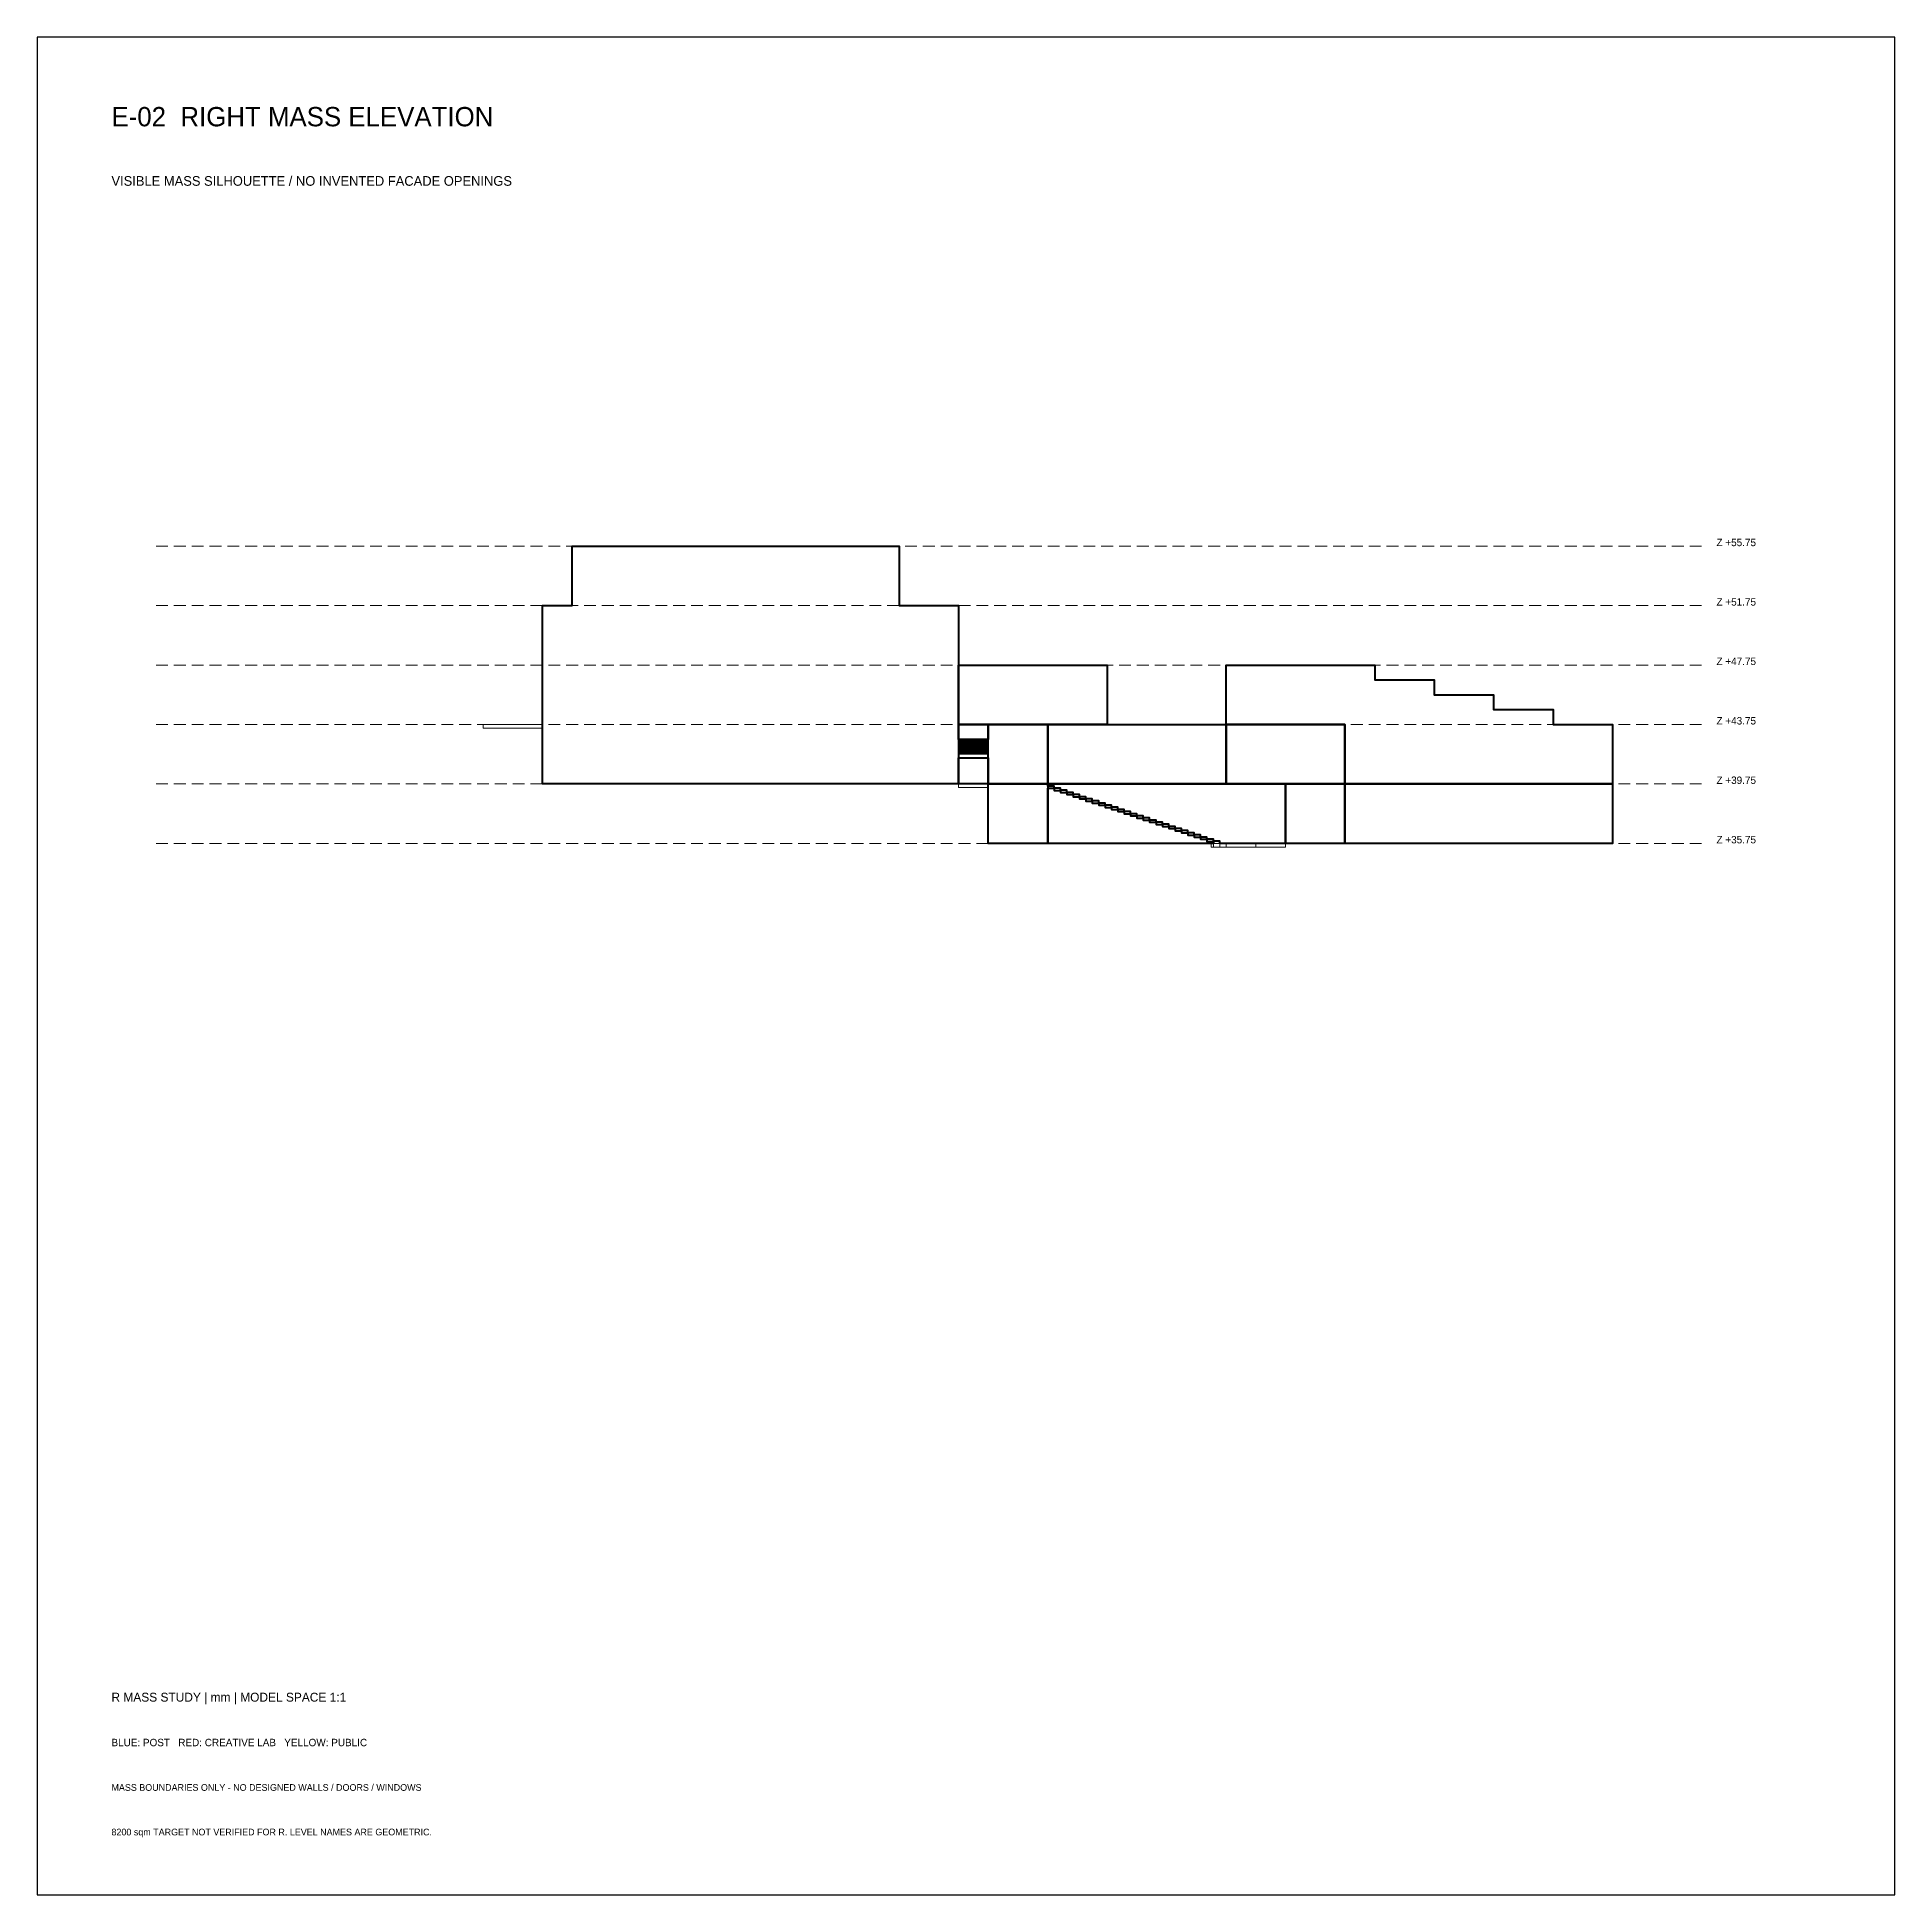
# Model space of a CAD drawing. Header units: millimetres. Extents: x -33468 to 375000, y -515000 to 30000.
# Drawn here: x 110000 to 235000, y -515000 to -390000 of the extents above; entities that cross this region are included whole.
import ezdxf

# ---------------------------------------------------------------- set-up
doc = ezdxf.new("R2010")
doc.units = ezdxf.units.MM
doc.linetypes.add('R_DASHED', pattern=[1200, 800, -400])
for name, color, linetype, lineweight in [('DATUM', 8, 'R_DASHED', 13), ('FRAME', 7, 'Continuous', 25), ('LAB', 1, 'Continuous', 40), ('POST', 5, 'Continuous', 40), ('PUBLIC', 2, 'Continuous', 18), ('TEXT', 7, 'Continuous', 18)]:
    doc.layers.add(name, color=color, linetype=linetype, lineweight=lineweight)

msp = doc.modelspace()

# ---------------------------------------------------------------- linework, layer by layer
at = {"layer": 'DATUM'}
for points in [[(118000, -424250), (222000, -424250)], [(118000, -428250), (222000, -428250)], [(118000, -432250), (222000, -432250)], [(118000, -436250), (222000, -436250)], [(118000, -440250), (222000, -440250)], [(118000, -444250), (222000, -444250)]]:
    msp.add_lwpolyline(points, dxfattribs=at)
at = {"layer": 'FRAME'}
msp.add_lwpolyline([(110000, -515000), (235000, -515000), (235000, -390000), (110000, -390000)], close=True, dxfattribs=at)
at = {"layer": 'LAB'}
msp.add_lwpolyline([(144000, -439962), (144000, -439938), (144000, -439900), (144000, -439875), (144000, -439838), (144000, -439812), (144000, -439775), (144000, -439750), (144000, -439712), (144000, -439688), (144000, -439650), (144000, -439625), (144000, -439588), (144000, -439562), (144000, -439525), (144000, -439500), (144000, -439500), (144000, -439462), (144000, -439438), (144000, -439400), (144000, -439375), (144000, -439338), (144000, -439312), (144000, -439275), (144000, -439250), (144000, -439250), (144000, -439212), (144000, -439188), (144000, -439150), (144000, -439125), (144000, -439088), (144000, -439062), (144000, -439025), (144000, -439000), (144000, -438962), (144000, -438938), (144000, -438900), (144000, -438875), (144000, -438838), (144000, -438812), (144000, -438775), (144000, -438750), (144000, -438712), (144000, -438688), (144000, -438650), (144000, -438625), (144000, -438588), (144000, -438562), (144000, -438525), (144000, -438500), (144000, -438500), (144000, -438462), (144000, -438438), (144000, -438400), (144000, -438375), (144000, -438338), (144000, -438312), (144000, -438275), (144000, -438250), (144000, -438250), (144000, -438212), (144000, -438188), (144000, -438150), (144000, -438125), (144000, -438088), (144000, -438062), (144000, -438025), (144000, -438000), (144000, -437962), (144000, -437938), (144000, -437900), (144000, -437875), (144000, -437838), (144000, -437812), (144000, -437775), (144000, -437750), (144000, -437712), (144000, -437688), (144000, -437650), (144000, -437625), (144000, -437588), (144000, -437562), (144000, -437525), (144000, -437500), (144000, -437500), (144000, -437462), (144000, -437438), (144000, -437400), (144000, -437375), (144000, -437338), (144000, -437312), (144000, -437275), (144000, -437250), (144000, -437250), (144000, -437212), (144000, -437188), (144000, -437150), (144000, -437125), (144000, -437088), (144000, -437062), (144000, -437025), (144000, -437000), (144000, -436962), (144000, -436938), (144000, -436900), (144000, -436875), (144000, -436838), (144000, -436812), (144000, -436775), (144000, -436750), (144000, -436712), (144000, -436688), (144000, -436650), (144000, -436625), (144000, -436588), (144000, -436562), (144000, -436525), (144000, -436500), (144000, -436500), (144000, -436462), (144000, -436438), (144000, -436375), (144000, -436312), (144000, -436250), (144000, -435250), (144000, -434250), (144000, -433250), (144000, -432250), (144000, -428250), (146000, -428250), (146000, -424250), (152000, -424250), (160000, -424250), (160625, -424250), (161250, -424250), (161875, -424250), (162500, -424250), (163125, -424250), (163750, -424250), (164000, -424250), (164375, -424250), (165000, -424250), (165625, -424250), (166250, -424250), (166875, -424250), (167500, -424250), (168000, -424250), (168000, -428250), (168125, -428250), (168750, -428250), (169375, -428250), (170000, -428250), (172000, -428250), (172000, -432250), (172000, -433250), (172000, -434250), (172000, -435250), (172000, -436250), (172000, -436312), (172000, -436375), (172000, -436438), (172000, -436462), (172000, -436500), (172000, -436500), (172000, -436525), (172000, -436562), (172000, -436588), (172000, -436625), (172000, -436650), (172000, -436688), (172000, -436712), (172000, -436750), (172000, -436775), (172000, -436812), (172000, -436838), (172000, -436875), (172000, -436900), (172000, -436938), (172000, -436962), (172000, -437000), (172000, -437025), (172000, -437062), (172000, -437088), (172000, -437125), (172000, -437150), (172000, -437188), (172000, -437212), (172000, -437250), (172000, -437250), (172000, -437275), (172000, -437312), (172000, -437338), (172000, -437375), (172000, -437400), (172000, -437438), (172000, -437462), (172000, -437500), (172000, -437500), (172000, -437525), (172000, -437562), (172000, -437588), (172000, -437625), (172000, -437650), (172000, -437688), (172000, -437712), (172000, -437750), (172000, -437775), (172000, -437812), (172000, -437838), (172000, -437875), (172000, -437900), (172000, -437938), (172000, -437962), (172000, -438000), (172000, -438025), (172000, -438062), (172000, -438088), (172000, -438125), (172000, -438150), (172000, -438188), (172000, -438212), (172000, -438250), (172000, -438250), (172000, -438275), (172000, -438312), (172000, -438338), (172000, -438375), (172000, -438400), (172000, -438438), (172000, -438462), (172000, -438500), (172000, -438500), (172000, -438525), (172000, -438562), (172000, -438588), (172000, -438625), (172000, -438650), (172000, -438688), (172000, -438712), (172000, -438750), (172000, -438775), (172000, -438812), (172000, -438838), (172000, -438875), (172000, -438900), (172000, -438938), (172000, -438962), (172000, -439000), (172000, -439025), (172000, -439062), (172000, -439088), (172000, -439125), (172000, -439150), (172000, -439188), (172000, -439212), (172000, -439250), (172000, -439250), (172000, -439275), (172000, -439312), (172000, -439338), (172000, -439375), (172000, -439400), (172000, -439438), (172000, -439462), (172000, -439500), (172000, -439500), (172000, -439525), (172000, -439562), (172000, -439588), (172000, -439625), (172000, -439650), (172000, -439688), (172000, -439712), (172000, -439750), (172000, -439775), (172000, -439812), (172000, -439838), (172000, -439875), (172000, -439900), (172000, -439938), (172000, -439962), (172000, -440000), (172000, -440025), (172000, -440062), (172000, -440088), (172000, -440125), (172000, -440150), (172000, -440188), (172000, -440212), (172000, -440250), (170000, -440250), (169375, -440250), (168750, -440250), (168125, -440250), (168000, -440250), (167500, -440250), (166875, -440250), (166250, -440250), (165625, -440250), (165000, -440250), (164375, -440250), (164000, -440250), (163750, -440250), (163125, -440250), (162500, -440250), (161875, -440250), (161250, -440250), (160625, -440250), (160000, -440250), (152000, -440250), (146000, -440250), (144000, -440250), (144000, -440212), (144000, -440188), (144000, -440150), (144000, -440125), (144000, -440088), (144000, -440062), (144000, -440025), (144000, -440000)], close=True, dxfattribs=at)
at = {"layer": 'POST'}
for points in [[(174000, -436250), (172000, -436250), (172000, -435250), (172000, -434250), (172000, -433250), (172000, -432250), (174000, -432250), (176000, -432250), (176500, -432250), (177000, -432250), (177500, -432250), (178000, -432250), (178429, -432250), (178500, -432250), (178857, -432250), (179000, -432250), (179286, -432250), (179500, -432250), (179714, -432250), (180000, -432250), (180143, -432250), (180500, -432250), (180571, -432250), (181000, -432250), (181429, -432250), (181500, -432250), (181857, -432250), (182000, -432250), (182000, -433250), (182000, -434250), (182000, -435250), (182000, -436250), (181857, -436250), (181500, -436250), (181429, -436250), (181000, -436250), (180571, -436250), (180500, -436250), (180143, -436250), (180000, -436250), (179714, -436250), (179500, -436250), (179286, -436250), (179000, -436250), (178857, -436250), (178500, -436250), (178429, -436250), (178000, -436250), (177500, -436250), (177000, -436250), (176500, -436250), (176000, -436250)], [(198000, -438875), (198000, -438838), (198000, -438812), (198000, -438775), (198000, -438750), (198000, -438712), (198000, -438688), (198000, -438650), (198000, -438625), (198000, -438588), (198000, -438562), (198000, -438525), (198000, -438500), (198000, -438500), (198000, -438462), (198000, -438438), (198000, -438400), (198000, -438375), (198000, -438338), (198000, -438312), (198000, -438275), (198000, -438250), (198000, -438250), (198000, -438212), (198000, -438188), (198000, -438150), (198000, -438125), (198000, -438088), (198000, -438062), (198000, -438025), (198000, -438000), (198000, -437962), (198000, -437938), (198000, -437900), (198000, -437875), (198000, -437838), (198000, -437812), (198000, -437775), (198000, -437750), (198000, -437712), (198000, -437688), (198000, -437650), (198000, -437625), (198000, -437588), (198000, -437562), (198000, -437525), (198000, -437500), (198000, -437500), (198000, -437462), (198000, -437438), (198000, -437400), (198000, -437375), (198000, -437338), (198000, -437312), (198000, -437275), (198000, -437250), (198000, -437250), (198000, -437212), (198000, -437188), (198000, -437150), (198000, -437125), (198000, -437088), (198000, -437062), (198000, -437025), (198000, -437000), (198000, -436962), (198000, -436938), (198000, -436900), (198000, -436875), (198000, -436838), (198000, -436812), (198000, -436775), (198000, -436750), (198000, -436712), (198000, -436688), (198000, -436650), (198000, -436625), (198000, -436588), (198000, -436562), (198000, -436525), (198000, -436500), (198000, -436500), (198000, -436462), (198000, -436438), (198000, -436375), (198000, -436312), (198000, -436250), (194000, -436250), (192000, -436250), (190000, -436250), (190000, -435250), (190000, -434250), (190000, -433250), (190000, -432250), (192000, -432250), (194000, -432250), (198000, -432250), (200000, -432250), (200000, -433250), (204000, -433250), (204000, -434250), (208000, -434250), (208000, -435250), (212000, -435250), (212000, -436250), (216000, -436250), (216000, -436312), (216000, -436375), (216000, -436438), (216000, -436462), (216000, -436500), (216000, -436500), (216000, -436525), (216000, -436562), (216000, -436588), (216000, -436625), (216000, -436650), (216000, -436688), (216000, -436712), (216000, -436750), (216000, -436775), (216000, -436812), (216000, -436838), (216000, -436875), (216000, -436900), (216000, -436938), (216000, -436962), (216000, -437000), (216000, -437025), (216000, -437062), (216000, -437088), (216000, -437125), (216000, -437150), (216000, -437188), (216000, -437212), (216000, -437250), (216000, -437250), (216000, -437275), (216000, -437312), (216000, -437338), (216000, -437375), (216000, -437400), (216000, -437438), (216000, -437462), (216000, -437500), (216000, -437500), (216000, -437525), (216000, -437562), (216000, -437588), (216000, -437625), (216000, -437650), (216000, -437688), (216000, -437712), (216000, -437750), (216000, -437775), (216000, -437812), (216000, -437838), (216000, -437875), (216000, -437900), (216000, -437938), (216000, -437962), (216000, -438000), (216000, -438025), (216000, -438062), (216000, -438088), (216000, -438125), (216000, -438150), (216000, -438188), (216000, -438212), (216000, -438250), (216000, -438250), (216000, -438275), (216000, -438312), (216000, -438338), (216000, -438375), (216000, -438400), (216000, -438438), (216000, -438462), (216000, -438500), (216000, -438500), (216000, -438525), (216000, -438562), (216000, -438588), (216000, -438625), (216000, -438650), (216000, -438688), (216000, -438712), (216000, -438750), (216000, -438775), (216000, -438812), (216000, -438838), (216000, -438875), (216000, -438900), (216000, -438938), (216000, -438962), (216000, -439000), (216000, -439025), (216000, -439062), (216000, -439088), (216000, -439125), (216000, -439150), (216000, -439188), (216000, -439212), (216000, -439250), (216000, -439250), (216000, -439275), (216000, -439312), (216000, -439338), (216000, -439375), (216000, -439400), (216000, -439438), (216000, -439462), (216000, -439500), (216000, -439500), (216000, -439525), (216000, -439562), (216000, -439588), (216000, -439625), (216000, -439650), (216000, -439688), (216000, -439712), (216000, -439750), (216000, -439775), (216000, -439812), (216000, -439838), (216000, -439875), (216000, -439900), (216000, -439938), (216000, -439962), (216000, -440000), (216000, -440025), (216000, -440062), (216000, -440088), (216000, -440125), (216000, -440150), (216000, -440188), (216000, -440212), (216000, -440250), (212000, -440250), (208000, -440250), (204000, -440250), (200000, -440250), (198000, -440250), (198000, -440212), (198000, -440188), (198000, -440150), (198000, -440125), (198000, -440088), (198000, -440062), (198000, -440025), (198000, -440000), (198000, -439962), (198000, -439938), (198000, -439900), (198000, -439875), (198000, -439838), (198000, -439812), (198000, -439775), (198000, -439750), (198000, -439712), (198000, -439688), (198000, -439650), (198000, -439625), (198000, -439588), (198000, -439562), (198000, -439525), (198000, -439500), (198000, -439500), (198000, -439462), (198000, -439438), (198000, -439400), (198000, -439375), (198000, -439338), (198000, -439312), (198000, -439275), (198000, -439250), (198000, -439250), (198000, -439212), (198000, -439188), (198000, -439150), (198000, -439125), (198000, -439088), (198000, -439062), (198000, -439025), (198000, -439000), (198000, -438962), (198000, -438938), (198000, -438900)], [(172000, -437150), (172000, -437125), (172000, -437088), (172000, -437062), (172000, -437025), (172000, -437000), (172000, -436962), (172000, -436938), (172000, -436900), (172000, -436875), (172000, -436838), (172000, -436812), (172000, -436775), (172000, -436750), (172000, -436712), (172000, -436688), (172000, -436650), (172000, -436625), (172000, -436588), (172000, -436562), (172000, -436525), (172000, -436500), (172000, -436500), (172000, -436462), (172000, -436438), (172000, -436375), (172000, -436312), (172000, -436250), (174000, -436250), (174000, -436312), (174000, -436375), (174000, -436438), (174000, -436462), (174000, -436500), (174000, -436500), (174000, -436525), (174000, -436562), (174000, -436588), (174000, -436625), (174000, -436650), (174000, -436688), (174000, -436712), (174000, -436750), (174000, -436775), (174000, -436812), (174000, -436838), (174000, -436875), (174000, -436900), (174000, -436938), (174000, -436962), (174000, -437000), (174000, -437025), (174000, -437062), (174000, -437088), (174000, -437125), (174000, -437150), (174000, -437188), (174000, -437212), (174000, -437250), (174000, -437250), (172000, -437250), (172000, -437250), (172000, -437212), (172000, -437188)], [(174000, -438875), (174000, -438838), (174000, -438812), (174000, -438775), (174000, -438750), (174000, -438712), (174000, -438688), (174000, -438650), (174000, -438625), (174000, -438588), (174000, -438562), (174000, -438525), (174000, -438500), (174000, -438500), (174000, -438462), (174000, -438438), (174000, -438400), (174000, -438375), (174000, -438338), (174000, -438312), (174000, -438275), (174000, -438250), (174000, -438250), (174000, -438212), (174000, -438188), (174000, -438150), (174000, -438125), (174000, -438088), (174000, -438062), (174000, -438025), (174000, -438000), (174000, -437962), (174000, -437938), (174000, -437900), (174000, -437875), (174000, -437838), (174000, -437812), (174000, -437775), (174000, -437750), (174000, -437712), (174000, -437688), (174000, -437650), (174000, -437625), (174000, -437588), (174000, -437562), (174000, -437525), (174000, -437500), (174000, -437500), (174000, -437462), (174000, -437438), (174000, -437400), (174000, -437375), (174000, -437338), (174000, -437312), (174000, -437275), (174000, -437250), (174000, -437250), (174000, -437212), (174000, -437188), (174000, -437150), (174000, -437125), (174000, -437088), (174000, -437062), (174000, -437025), (174000, -437000), (174000, -436962), (174000, -436938), (174000, -436900), (174000, -436875), (174000, -436838), (174000, -436812), (174000, -436775), (174000, -436750), (174000, -436712), (174000, -436688), (174000, -436650), (174000, -436625), (174000, -436588), (174000, -436562), (174000, -436525), (174000, -436500), (174000, -436500), (174000, -436462), (174000, -436438), (174000, -436375), (174000, -436312), (174000, -436250), (176000, -436250), (176500, -436250), (177000, -436250), (177500, -436250), (178000, -436250), (178000, -436312), (178000, -436375), (178000, -436438), (178000, -436462), (178000, -436500), (178000, -436500), (178000, -436525), (178000, -436562), (178000, -436588), (178000, -436625), (178000, -436650), (178000, -436688), (178000, -436712), (178000, -436750), (178000, -436775), (178000, -436812), (178000, -436838), (178000, -436875), (178000, -436900), (178000, -436938), (178000, -436962), (178000, -437000), (178000, -437025), (178000, -437062), (178000, -437088), (178000, -437125), (178000, -437150), (178000, -437188), (178000, -437212), (178000, -437250), (178000, -437250), (178000, -437275), (178000, -437312), (178000, -437338), (178000, -437375), (178000, -437400), (178000, -437438), (178000, -437462), (178000, -437500), (178000, -437500), (178000, -437525), (178000, -437562), (178000, -437588), (178000, -437625), (178000, -437650), (178000, -437688), (178000, -437712), (178000, -437750), (178000, -437775), (178000, -437812), (178000, -437838), (178000, -437875), (178000, -437900), (178000, -437938), (178000, -437962), (178000, -438000), (178000, -438025), (178000, -438062), (178000, -438088), (178000, -438125), (178000, -438150), (178000, -438188), (178000, -438212), (178000, -438250), (178000, -438250), (178000, -438275), (178000, -438312), (178000, -438338), (178000, -438375), (178000, -438400), (178000, -438438), (178000, -438462), (178000, -438500), (178000, -438500), (178000, -438525), (178000, -438562), (178000, -438588), (178000, -438625), (178000, -438650), (178000, -438688), (178000, -438712), (178000, -438750), (178000, -438775), (178000, -438812), (178000, -438838), (178000, -438875), (178000, -438900), (178000, -438938), (178000, -438962), (178000, -439000), (178000, -439025), (178000, -439062), (178000, -439088), (178000, -439125), (178000, -439150), (178000, -439188), (178000, -439212), (178000, -439250), (178000, -439250), (178000, -439275), (178000, -439312), (178000, -439338), (178000, -439375), (178000, -439400), (178000, -439438), (178000, -439462), (178000, -439500), (178000, -439500), (178000, -439525), (178000, -439562), (178000, -439588), (178000, -439625), (178000, -439650), (178000, -439688), (178000, -439712), (178000, -439750), (178000, -439775), (178000, -439812), (178000, -439838), (178000, -439875), (178000, -439900), (178000, -439938), (178000, -439962), (178000, -440000), (178000, -440025), (178000, -440062), (178000, -440088), (178000, -440125), (178000, -440150), (178000, -440188), (178000, -440212), (178000, -440250), (177500, -440250), (177000, -440250), (176500, -440250), (176000, -440250), (174000, -440250), (174000, -440212), (174000, -440188), (174000, -440150), (174000, -440125), (174000, -440088), (174000, -440062), (174000, -440025), (174000, -440000), (174000, -439962), (174000, -439938), (174000, -439900), (174000, -439875), (174000, -439838), (174000, -439812), (174000, -439775), (174000, -439750), (174000, -439712), (174000, -439688), (174000, -439650), (174000, -439625), (174000, -439588), (174000, -439562), (174000, -439525), (174000, -439500), (174000, -439500), (174000, -439462), (174000, -439438), (174000, -439400), (174000, -439375), (174000, -439338), (174000, -439312), (174000, -439275), (174000, -439250), (174000, -439250), (174000, -439212), (174000, -439188), (174000, -439150), (174000, -439125), (174000, -439088), (174000, -439062), (174000, -439025), (174000, -439000), (174000, -438962), (174000, -438938), (174000, -438900)], [(178000, -439962), (178000, -439938), (178000, -439900), (178000, -439875), (178000, -439838), (178000, -439812), (178000, -439775), (178000, -439750), (178000, -439712), (178000, -439688), (178000, -439650), (178000, -439625), (178000, -439588), (178000, -439562), (178000, -439525), (178000, -439500), (178000, -439500), (178000, -439462), (178000, -439438), (178000, -439400), (178000, -439375), (178000, -439338), (178000, -439312), (178000, -439275), (178000, -439250), (178000, -439250), (178000, -439212), (178000, -439188), (178000, -439150), (178000, -439125), (178000, -439088), (178000, -439062), (178000, -439025), (178000, -439000), (178000, -438962), (178000, -438938), (178000, -438900), (178000, -438875), (178000, -438838), (178000, -438812), (178000, -438775), (178000, -438750), (178000, -438712), (178000, -438688), (178000, -438650), (178000, -438625), (178000, -438588), (178000, -438562), (178000, -438525), (178000, -438500), (178000, -438500), (178000, -438462), (178000, -438438), (178000, -438400), (178000, -438375), (178000, -438338), (178000, -438312), (178000, -438275), (178000, -438250), (178000, -438250), (178000, -438212), (178000, -438188), (178000, -438150), (178000, -438125), (178000, -438088), (178000, -438062), (178000, -438025), (178000, -438000), (178000, -437962), (178000, -437938), (178000, -437900), (178000, -437875), (178000, -437838), (178000, -437812), (178000, -437775), (178000, -437750), (178000, -437712), (178000, -437688), (178000, -437650), (178000, -437625), (178000, -437588), (178000, -437562), (178000, -437525), (178000, -437500), (178000, -437500), (178000, -437462), (178000, -437438), (178000, -437400), (178000, -437375), (178000, -437338), (178000, -437312), (178000, -437275), (178000, -437250), (178000, -437250), (178000, -437212), (178000, -437188), (178000, -437150), (178000, -437125), (178000, -437088), (178000, -437062), (178000, -437025), (178000, -437000), (178000, -436962), (178000, -436938), (178000, -436900), (178000, -436875), (178000, -436838), (178000, -436812), (178000, -436775), (178000, -436750), (178000, -436712), (178000, -436688), (178000, -436650), (178000, -436625), (178000, -436588), (178000, -436562), (178000, -436525), (178000, -436500), (178000, -436500), (178000, -436462), (178000, -436438), (178000, -436375), (178000, -436312), (178000, -436250), (178429, -436250), (178500, -436250), (178857, -436250), (179000, -436250), (179286, -436250), (179500, -436250), (179714, -436250), (180000, -436250), (180143, -436250), (180500, -436250), (180571, -436250), (181000, -436250), (181429, -436250), (181500, -436250), (181857, -436250), (182000, -436250), (182286, -436250), (182500, -436250), (182714, -436250), (183000, -436250), (183143, -436250), (183500, -436250), (183571, -436250), (184000, -436250), (184429, -436250), (184857, -436250), (185286, -436250), (185714, -436250), (186143, -436250), (186571, -436250), (187000, -436250), (187429, -436250), (187857, -436250), (188000, -436250), (188286, -436250), (188714, -436250), (189000, -436250), (189143, -436250), (189571, -436250), (190000, -436250), (190000, -436250), (190000, -436312), (190000, -436375), (190000, -436438), (190000, -436462), (190000, -436500), (190000, -436500), (190000, -436525), (190000, -436562), (190000, -436588), (190000, -436625), (190000, -436650), (190000, -436688), (190000, -436712), (190000, -436750), (190000, -436775), (190000, -436812), (190000, -436838), (190000, -436875), (190000, -436900), (190000, -436938), (190000, -436962), (190000, -437000), (190000, -437025), (190000, -437062), (190000, -437088), (190000, -437125), (190000, -437150), (190000, -437188), (190000, -437212), (190000, -437250), (190000, -437250), (190000, -437275), (190000, -437312), (190000, -437338), (190000, -437375), (190000, -437400), (190000, -437438), (190000, -437462), (190000, -437500), (190000, -437500), (190000, -437525), (190000, -437562), (190000, -437588), (190000, -437625), (190000, -437650), (190000, -437688), (190000, -437712), (190000, -437750), (190000, -437775), (190000, -437812), (190000, -437838), (190000, -437875), (190000, -437900), (190000, -437938), (190000, -437962), (190000, -438000), (190000, -438025), (190000, -438062), (190000, -438088), (190000, -438125), (190000, -438150), (190000, -438188), (190000, -438212), (190000, -438250), (190000, -438250), (190000, -438275), (190000, -438312), (190000, -438338), (190000, -438375), (190000, -438400), (190000, -438438), (190000, -438462), (190000, -438500), (190000, -438500), (190000, -438525), (190000, -438562), (190000, -438588), (190000, -438625), (190000, -438650), (190000, -438688), (190000, -438712), (190000, -438750), (190000, -438775), (190000, -438812), (190000, -438838), (190000, -438875), (190000, -438900), (190000, -438938), (190000, -438962), (190000, -439000), (190000, -439025), (190000, -439062), (190000, -439088), (190000, -439125), (190000, -439150), (190000, -439188), (190000, -439212), (190000, -439250), (190000, -439250), (190000, -439275), (190000, -439312), (190000, -439338), (190000, -439375), (190000, -439400), (190000, -439438), (190000, -439462), (190000, -439500), (190000, -439500), (190000, -439525), (190000, -439562), (190000, -439588), (190000, -439625), (190000, -439650), (190000, -439688), (190000, -439712), (190000, -439750), (190000, -439775), (190000, -439812), (190000, -439838), (190000, -439875), (190000, -439900), (190000, -439938), (190000, -439962), (190000, -440000), (190000, -440025), (190000, -440062), (190000, -440088), (190000, -440125), (190000, -440150), (190000, -440188), (190000, -440212), (190000, -440250), (190000, -440250), (189571, -440250), (189143, -440250), (189000, -440250), (188714, -440250), (188286, -440250), (188000, -440250), (187857, -440250), (187429, -440250), (187000, -440250), (186571, -440250), (186143, -440250), (185714, -440250), (185286, -440250), (184857, -440250), (184429, -440250), (184000, -440250), (183571, -440250), (183500, -440250), (183143, -440250), (183000, -440250), (182714, -440250), (182500, -440250), (182286, -440250), (182000, -440250), (181857, -440250), (181500, -440250), (181429, -440250), (181000, -440250), (180571, -440250), (180500, -440250), (180143, -440250), (180000, -440250), (179714, -440250), (179500, -440250), (179286, -440250), (179000, -440250), (178857, -440250), (178500, -440250), (178429, -440250), (178000, -440250), (178000, -440212), (178000, -440188), (178000, -440150), (178000, -440125), (178000, -440088), (178000, -440062), (178000, -440025), (178000, -440000)], [(190000, -440025), (190000, -440000), (190000, -439962), (190000, -439938), (190000, -439900), (190000, -439875), (190000, -439838), (190000, -439812), (190000, -439775), (190000, -439750), (190000, -439712), (190000, -439688), (190000, -439650), (190000, -439625), (190000, -439588), (190000, -439562), (190000, -439525), (190000, -439500), (190000, -439500), (190000, -439462), (190000, -439438), (190000, -439400), (190000, -439375), (190000, -439338), (190000, -439312), (190000, -439275), (190000, -439250), (190000, -439250), (190000, -439212), (190000, -439188), (190000, -439150), (190000, -439125), (190000, -439088), (190000, -439062), (190000, -439025), (190000, -439000), (190000, -438962), (190000, -438938), (190000, -438900), (190000, -438875), (190000, -438838), (190000, -438812), (190000, -438775), (190000, -438750), (190000, -438712), (190000, -438688), (190000, -438650), (190000, -438625), (190000, -438588), (190000, -438562), (190000, -438525), (190000, -438500), (190000, -438500), (190000, -438462), (190000, -438438), (190000, -438400), (190000, -438375), (190000, -438338), (190000, -438312), (190000, -438275), (190000, -438250), (190000, -438250), (190000, -438212), (190000, -438188), (190000, -438150), (190000, -438125), (190000, -438088), (190000, -438062), (190000, -438025), (190000, -438000), (190000, -437962), (190000, -437938), (190000, -437900), (190000, -437875), (190000, -437838), (190000, -437812), (190000, -437775), (190000, -437750), (190000, -437712), (190000, -437688), (190000, -437650), (190000, -437625), (190000, -437588), (190000, -437562), (190000, -437525), (190000, -437500), (190000, -437500), (190000, -437462), (190000, -437438), (190000, -437400), (190000, -437375), (190000, -437338), (190000, -437312), (190000, -437275), (190000, -437250), (190000, -437250), (190000, -437212), (190000, -437188), (190000, -437150), (190000, -437125), (190000, -437088), (190000, -437062), (190000, -437025), (190000, -437000), (190000, -436962), (190000, -436938), (190000, -436900), (190000, -436875), (190000, -436838), (190000, -436812), (190000, -436775), (190000, -436750), (190000, -436712), (190000, -436688), (190000, -436650), (190000, -436625), (190000, -436588), (190000, -436562), (190000, -436525), (190000, -436500), (190000, -436500), (190000, -436462), (190000, -436438), (190000, -436375), (190000, -436312), (190000, -436250), (192000, -436250), (194000, -436250), (198000, -436250), (198000, -436312), (198000, -436375), (198000, -436438), (198000, -436462), (198000, -436500), (198000, -436500), (198000, -436525), (198000, -436562), (198000, -436588), (198000, -436625), (198000, -436650), (198000, -436688), (198000, -436712), (198000, -436750), (198000, -436775), (198000, -436812), (198000, -436838), (198000, -436875), (198000, -436900), (198000, -436938), (198000, -436962), (198000, -437000), (198000, -437025), (198000, -437062), (198000, -437088), (198000, -437125), (198000, -437150), (198000, -437188), (198000, -437212), (198000, -437250), (198000, -437250), (198000, -437275), (198000, -437312), (198000, -437338), (198000, -437375), (198000, -437400), (198000, -437438), (198000, -437462), (198000, -437500), (198000, -437500), (198000, -437525), (198000, -437562), (198000, -437588), (198000, -437625), (198000, -437650), (198000, -437688), (198000, -437712), (198000, -437750), (198000, -437775), (198000, -437812), (198000, -437838), (198000, -437875), (198000, -437900), (198000, -437938), (198000, -437962), (198000, -438000), (198000, -438025), (198000, -438062), (198000, -438088), (198000, -438125), (198000, -438150), (198000, -438188), (198000, -438212), (198000, -438250), (198000, -438250), (198000, -438275), (198000, -438312), (198000, -438338), (198000, -438375), (198000, -438400), (198000, -438438), (198000, -438462), (198000, -438500), (198000, -438500), (198000, -438525), (198000, -438562), (198000, -438588), (198000, -438625), (198000, -438650), (198000, -438688), (198000, -438712), (198000, -438750), (198000, -438775), (198000, -438812), (198000, -438838), (198000, -438875), (198000, -438900), (198000, -438938), (198000, -438962), (198000, -439000), (198000, -439025), (198000, -439062), (198000, -439088), (198000, -439125), (198000, -439150), (198000, -439188), (198000, -439212), (198000, -439250), (198000, -439250), (198000, -439275), (198000, -439312), (198000, -439338), (198000, -439375), (198000, -439400), (198000, -439438), (198000, -439462), (198000, -439500), (198000, -439500), (198000, -439525), (198000, -439562), (198000, -439588), (198000, -439625), (198000, -439650), (198000, -439688), (198000, -439712), (198000, -439750), (198000, -439775), (198000, -439812), (198000, -439838), (198000, -439875), (198000, -439900), (198000, -439938), (198000, -439962), (198000, -440000), (198000, -440025), (198000, -440062), (198000, -440088), (198000, -440125), (198000, -440150), (198000, -440188), (198000, -440212), (198000, -440250), (194000, -440250), (192000, -440250), (190000, -440250), (190000, -440212), (190000, -440188), (190000, -440150), (190000, -440125), (190000, -440088), (190000, -440062)], [(172000, -438750), (172000, -438712), (172000, -438688), (172000, -438650), (172000, -438625), (172000, -438588), (172000, -438562), (172000, -438525), (172000, -438500), (172000, -438500), (174000, -438500), (174000, -438500), (174000, -438525), (174000, -438562), (174000, -438588), (174000, -438625), (174000, -438650), (174000, -438688), (174000, -438712), (174000, -438750), (174000, -438775), (174000, -438812), (174000, -438838), (174000, -438875), (174000, -438900), (174000, -438938), (174000, -438962), (174000, -439000), (174000, -439025), (174000, -439062), (174000, -439088), (174000, -439125), (174000, -439150), (174000, -439188), (174000, -439212), (174000, -439250), (174000, -439250), (174000, -439275), (174000, -439312), (174000, -439338), (174000, -439375), (174000, -439400), (174000, -439438), (174000, -439462), (174000, -439500), (174000, -439500), (174000, -439525), (174000, -439562), (174000, -439588), (174000, -439625), (174000, -439650), (174000, -439688), (174000, -439712), (174000, -439750), (174000, -439775), (174000, -439812), (174000, -439838), (174000, -439875), (174000, -439900), (174000, -439938), (174000, -439962), (174000, -440000), (174000, -440025), (174000, -440062), (174000, -440088), (174000, -440125), (174000, -440150), (174000, -440188), (174000, -440212), (174000, -440250), (172000, -440250), (172000, -440212), (172000, -440188), (172000, -440150), (172000, -440125), (172000, -440088), (172000, -440062), (172000, -440025), (172000, -440000), (172000, -439962), (172000, -439938), (172000, -439900), (172000, -439875), (172000, -439838), (172000, -439812), (172000, -439775), (172000, -439750), (172000, -439712), (172000, -439688), (172000, -439650), (172000, -439625), (172000, -439588), (172000, -439562), (172000, -439525), (172000, -439500), (172000, -439500), (172000, -439462), (172000, -439438), (172000, -439400), (172000, -439375), (172000, -439338), (172000, -439312), (172000, -439275), (172000, -439250), (172000, -439250), (172000, -439212), (172000, -439188), (172000, -439150), (172000, -439125), (172000, -439088), (172000, -439062), (172000, -439025), (172000, -439000), (172000, -438962), (172000, -438938), (172000, -438900), (172000, -438875), (172000, -438838), (172000, -438812), (172000, -438775)], [(174000, -444107), (174000, -443971), (174000, -443964), (174000, -443829), (174000, -443821), (174000, -443686), (174000, -443679), (174000, -443543), (174000, -443536), (174000, -443400), (174000, -443393), (174000, -443257), (174000, -443250), (174000, -443114), (174000, -443107), (174000, -442971), (174000, -442964), (174000, -442829), (174000, -442821), (174000, -442686), (174000, -442679), (174000, -442543), (174000, -442536), (174000, -442400), (174000, -442393), (174000, -442257), (174000, -442250), (174000, -442114), (174000, -442107), (174000, -441971), (174000, -441964), (174000, -441829), (174000, -441821), (174000, -441686), (174000, -441679), (174000, -441543), (174000, -441536), (174000, -441400), (174000, -441393), (174000, -441257), (174000, -441250), (174000, -441114), (174000, -441107), (174000, -440971), (174000, -440964), (174000, -440829), (174000, -440821), (174000, -440686), (174000, -440679), (174000, -440543), (174000, -440536), (174000, -440500), (174000, -440400), (174000, -440393), (174000, -440338), (174000, -440275), (174000, -440250), (176000, -440250), (176500, -440250), (177000, -440250), (177500, -440250), (178000, -440250), (178000, -440275), (178000, -440338), (178000, -440393), (178000, -440400), (178000, -440500), (178000, -440536), (178000, -440543), (178000, -440679), (178000, -440686), (178000, -440821), (178000, -440829), (178000, -440964), (178000, -440971), (178000, -441107), (178000, -441114), (178000, -441250), (178000, -441257), (178000, -441393), (178000, -441400), (178000, -441536), (178000, -441543), (178000, -441679), (178000, -441686), (178000, -441821), (178000, -441829), (178000, -441964), (178000, -441971), (178000, -442107), (178000, -442114), (178000, -442250), (178000, -442257), (178000, -442393), (178000, -442400), (178000, -442536), (178000, -442543), (178000, -442679), (178000, -442686), (178000, -442821), (178000, -442829), (178000, -442964), (178000, -442971), (178000, -443107), (178000, -443114), (178000, -443250), (178000, -443257), (178000, -443393), (178000, -443400), (178000, -443536), (178000, -443543), (178000, -443679), (178000, -443686), (178000, -443821), (178000, -443829), (178000, -443964), (178000, -443971), (178000, -444107), (178000, -444114), (178000, -444250), (177500, -444250), (177000, -444250), (176500, -444250), (176000, -444250), (174000, -444250), (174000, -444114)], [(178429, -440250), (178500, -440250), (178857, -440250), (179000, -440250), (179286, -440250), (179500, -440250), (179714, -440250), (180000, -440250), (180143, -440250), (180500, -440250), (180571, -440250), (181000, -440250), (181429, -440250), (181500, -440250), (181857, -440250), (182000, -440250), (182286, -440250), (182500, -440250), (182714, -440250), (183000, -440250), (183143, -440250), (183500, -440250), (183571, -440250), (184000, -440250), (184429, -440250), (184857, -440250), (185286, -440250), (185714, -440250), (186143, -440250), (186571, -440250), (187000, -440250), (187429, -440250), (187857, -440250), (188000, -440250), (188286, -440250), (188714, -440250), (189000, -440250), (189143, -440250), (189571, -440250), (190000, -440250), (190000, -440250), (192000, -440250), (194000, -440250), (194000, -440275), (194000, -440338), (194000, -440393), (194000, -440400), (194000, -440500), (194000, -440536), (194000, -440543), (194000, -440679), (194000, -440686), (194000, -440821), (194000, -440829), (194000, -440964), (194000, -440971), (194000, -441107), (194000, -441114), (194000, -441250), (194000, -441257), (194000, -441393), (194000, -441400), (194000, -441536), (194000, -441543), (194000, -441679), (194000, -441686), (194000, -441821), (194000, -441829), (194000, -441964), (194000, -441971), (194000, -442107), (194000, -442114), (194000, -442250), (194000, -442257), (194000, -442393), (194000, -442400), (194000, -442536), (194000, -442543), (194000, -442679), (194000, -442686), (194000, -442821), (194000, -442829), (194000, -442964), (194000, -442971), (194000, -443107), (194000, -443114), (194000, -443250), (194000, -443257), (194000, -443393), (194000, -443400), (194000, -443536), (194000, -443543), (194000, -443679), (194000, -443686), (194000, -443821), (194000, -443829), (194000, -443964), (194000, -443971), (194000, -444107), (194000, -444114), (194000, -444250), (192000, -444250), (190000, -444250), (190000, -444250), (189571, -444250), (189571, -444114), (189571, -444107), (189143, -444107), (189143, -443971), (189143, -443964), (189000, -443964), (188714, -443964), (188714, -443829), (188714, -443821), (188286, -443821), (188286, -443686), (188286, -443679), (188000, -443679), (187857, -443679), (187857, -443543), (187857, -443536), (187429, -443536), (187429, -443400), (187429, -443393), (187000, -443393), (187000, -443257), (187000, -443250), (186571, -443250), (186571, -443114), (186571, -443107), (186143, -443107), (186143, -442971), (186143, -442964), (185714, -442964), (185714, -442829), (185714, -442821), (185286, -442821), (185286, -442686), (185286, -442679), (184857, -442679), (184857, -442543), (184857, -442536), (184429, -442536), (184429, -442400), (184429, -442393), (184000, -442393), (184000, -442257), (184000, -442250), (183571, -442250), (183571, -442114), (183571, -442107), (183500, -442107), (183143, -442107), (183143, -441971), (183143, -441964), (183000, -441964), (182714, -441964), (182714, -441829), (182714, -441821), (182500, -441821), (182286, -441821), (182286, -441686), (182286, -441679), (182000, -441679), (181857, -441679), (181857, -441543), (181857, -441536), (181500, -441536), (181429, -441536), (181429, -441400), (181429, -441393), (181000, -441393), (181000, -441257), (181000, -441250), (180571, -441250), (180571, -441114), (180571, -441107), (180500, -441107), (180143, -441107), (180143, -440971), (180143, -440964), (180000, -440964), (179714, -440964), (179714, -440829), (179714, -440821), (179500, -440821), (179286, -440821), (179286, -440686), (179286, -440679), (179000, -440679), (178857, -440679), (178857, -440543), (178857, -440536), (178500, -440536), (178429, -440536), (178429, -440500), (178429, -440400), (178429, -440393), (178000, -440393), (178000, -440338), (178000, -440275), (178000, -440250)], [(178000, -443536), (178000, -443400), (178000, -443393), (178000, -443257), (178000, -443250), (178000, -443114), (178000, -443107), (178000, -442971), (178000, -442964), (178000, -442829), (178000, -442821), (178000, -442686), (178000, -442679), (178000, -442543), (178000, -442536), (178000, -442400), (178000, -442393), (178000, -442257), (178000, -442250), (178000, -442114), (178000, -442107), (178000, -441971), (178000, -441964), (178000, -441829), (178000, -441821), (178000, -441686), (178000, -441679), (178000, -441543), (178000, -441536), (178000, -441400), (178000, -441393), (178000, -441257), (178000, -441250), (178000, -441114), (178000, -441107), (178000, -440971), (178000, -440964), (178000, -440829), (178000, -440821), (178000, -440686), (178000, -440679), (178000, -440543), (178429, -440543), (178429, -440679), (178429, -440686), (178500, -440686), (178857, -440686), (178857, -440821), (178857, -440829), (179000, -440829), (179286, -440829), (179286, -440964), (179286, -440971), (179500, -440971), (179714, -440971), (179714, -441107), (179714, -441114), (180000, -441114), (180143, -441114), (180143, -441250), (180143, -441257), (180500, -441257), (180571, -441257), (180571, -441393), (180571, -441400), (181000, -441400), (181000, -441536), (181000, -441543), (181429, -441543), (181429, -441679), (181429, -441686), (181500, -441686), (181857, -441686), (181857, -441821), (181857, -441829), (182000, -441829), (182286, -441829), (182286, -441964), (182286, -441971), (182500, -441971), (182714, -441971), (182714, -442107), (182714, -442114), (183000, -442114), (183143, -442114), (183143, -442250), (183143, -442257), (183500, -442257), (183571, -442257), (183571, -442393), (183571, -442400), (184000, -442400), (184000, -442536), (184000, -442543), (184429, -442543), (184429, -442679), (184429, -442686), (184857, -442686), (184857, -442821), (184857, -442829), (185286, -442829), (185286, -442964), (185286, -442971), (185714, -442971), (185714, -443107), (185714, -443114), (186143, -443114), (186143, -443250), (186143, -443257), (186571, -443257), (186571, -443393), (186571, -443400), (187000, -443400), (187000, -443536), (187000, -443543), (187429, -443543), (187429, -443679), (187429, -443686), (187857, -443686), (187857, -443821), (187857, -443829), (188000, -443829), (188286, -443829), (188286, -443964), (188286, -443971), (188714, -443971), (188714, -444107), (188714, -444114), (189000, -444114), (189143, -444114), (189143, -444250), (189000, -444250), (188714, -444250), (188286, -444250), (188000, -444250), (187857, -444250), (187429, -444250), (187000, -444250), (186571, -444250), (186143, -444250), (185714, -444250), (185286, -444250), (184857, -444250), (184429, -444250), (184000, -444250), (183571, -444250), (183500, -444250), (183143, -444250), (183000, -444250), (182714, -444250), (182500, -444250), (182286, -444250), (182000, -444250), (181857, -444250), (181500, -444250), (181429, -444250), (181000, -444250), (180571, -444250), (180500, -444250), (180143, -444250), (180000, -444250), (179714, -444250), (179500, -444250), (179286, -444250), (179000, -444250), (178857, -444250), (178500, -444250), (178429, -444250), (178000, -444250), (178000, -444114), (178000, -444107), (178000, -443971), (178000, -443964), (178000, -443829), (178000, -443821), (178000, -443686), (178000, -443679), (178000, -443543)], [(194000, -443821), (194000, -443686), (194000, -443679), (194000, -443543), (194000, -443536), (194000, -443400), (194000, -443393), (194000, -443257), (194000, -443250), (194000, -443114), (194000, -443107), (194000, -442971), (194000, -442964), (194000, -442829), (194000, -442821), (194000, -442686), (194000, -442679), (194000, -442543), (194000, -442536), (194000, -442400), (194000, -442393), (194000, -442257), (194000, -442250), (194000, -442114), (194000, -442107), (194000, -441971), (194000, -441964), (194000, -441829), (194000, -441821), (194000, -441686), (194000, -441679), (194000, -441543), (194000, -441536), (194000, -441400), (194000, -441393), (194000, -441257), (194000, -441250), (194000, -441114), (194000, -441107), (194000, -440971), (194000, -440964), (194000, -440829), (194000, -440821), (194000, -440686), (194000, -440679), (194000, -440543), (194000, -440536), (194000, -440500), (194000, -440400), (194000, -440393), (194000, -440338), (194000, -440275), (194000, -440250), (198000, -440250), (198000, -440275), (198000, -440338), (198000, -440393), (198000, -440400), (198000, -440500), (198000, -440536), (198000, -440543), (198000, -440679), (198000, -440686), (198000, -440821), (198000, -440829), (198000, -440964), (198000, -440971), (198000, -441107), (198000, -441114), (198000, -441250), (198000, -441257), (198000, -441393), (198000, -441400), (198000, -441536), (198000, -441543), (198000, -441679), (198000, -441686), (198000, -441821), (198000, -441829), (198000, -441964), (198000, -441971), (198000, -442107), (198000, -442114), (198000, -442250), (198000, -442257), (198000, -442393), (198000, -442400), (198000, -442536), (198000, -442543), (198000, -442679), (198000, -442686), (198000, -442821), (198000, -442829), (198000, -442964), (198000, -442971), (198000, -443107), (198000, -443114), (198000, -443250), (198000, -443257), (198000, -443393), (198000, -443400), (198000, -443536), (198000, -443543), (198000, -443679), (198000, -443686), (198000, -443821), (198000, -443829), (198000, -443964), (198000, -443971), (198000, -444107), (198000, -444114), (198000, -444250), (194000, -444250), (194000, -444114), (194000, -444107), (194000, -443971), (194000, -443964), (194000, -443829)], [(198000, -443543), (198000, -443536), (198000, -443400), (198000, -443393), (198000, -443257), (198000, -443250), (198000, -443114), (198000, -443107), (198000, -442971), (198000, -442964), (198000, -442829), (198000, -442821), (198000, -442686), (198000, -442679), (198000, -442543), (198000, -442536), (198000, -442400), (198000, -442393), (198000, -442257), (198000, -442250), (198000, -442114), (198000, -442107), (198000, -441971), (198000, -441964), (198000, -441829), (198000, -441821), (198000, -441686), (198000, -441679), (198000, -441543), (198000, -441536), (198000, -441400), (198000, -441393), (198000, -441257), (198000, -441250), (198000, -441114), (198000, -441107), (198000, -440971), (198000, -440964), (198000, -440829), (198000, -440821), (198000, -440686), (198000, -440679), (198000, -440543), (198000, -440536), (198000, -440500), (198000, -440400), (198000, -440393), (198000, -440338), (198000, -440275), (198000, -440250), (200000, -440250), (204000, -440250), (208000, -440250), (212000, -440250), (216000, -440250), (216000, -440275), (216000, -440338), (216000, -440393), (216000, -440400), (216000, -440500), (216000, -440536), (216000, -440543), (216000, -440679), (216000, -440686), (216000, -440821), (216000, -440829), (216000, -440964), (216000, -440971), (216000, -441107), (216000, -441114), (216000, -441250), (216000, -441257), (216000, -441393), (216000, -441400), (216000, -441536), (216000, -441543), (216000, -441679), (216000, -441686), (216000, -441821), (216000, -441829), (216000, -441964), (216000, -441971), (216000, -442107), (216000, -442114), (216000, -442250), (216000, -442257), (216000, -442393), (216000, -442400), (216000, -442536), (216000, -442543), (216000, -442679), (216000, -442686), (216000, -442821), (216000, -442829), (216000, -442964), (216000, -442971), (216000, -443107), (216000, -443114), (216000, -443250), (216000, -443257), (216000, -443393), (216000, -443400), (216000, -443536), (216000, -443543), (216000, -443679), (216000, -443686), (216000, -443821), (216000, -443829), (216000, -443964), (216000, -443971), (216000, -444107), (216000, -444114), (216000, -444250), (212000, -444250), (208000, -444250), (204000, -444250), (200000, -444250), (198000, -444250), (198000, -444114), (198000, -444107), (198000, -443971), (198000, -443964), (198000, -443829), (198000, -443821), (198000, -443686), (198000, -443679)]]:
    msp.add_lwpolyline(points, close=True, dxfattribs=at)
at = {"layer": 'PUBLIC'}
for points in [[(140000, -436500), (140000, -436462), (140000, -436438), (140000, -436375), (140000, -436312), (140000, -436250), (144000, -436250), (144000, -436312), (144000, -436375), (144000, -436438), (144000, -436462), (144000, -436500)], [(174000, -437312), (172000, -437312), (172000, -437275), (172000, -437250), (174000, -437250), (174000, -437275)], [(174000, -437375), (172000, -437375), (172000, -437338), (172000, -437312), (174000, -437312), (174000, -437338)], [(174000, -437438), (172000, -437438), (172000, -437400), (172000, -437375), (174000, -437375), (174000, -437400)], [(174000, -437500), (172000, -437500), (172000, -437500), (172000, -437462), (172000, -437438), (174000, -437438), (174000, -437462), (174000, -437500)], [(174000, -437562), (172000, -437562), (172000, -437525), (172000, -437500), (174000, -437500), (174000, -437525)], [(174000, -437625), (172000, -437625), (172000, -437588), (172000, -437562), (174000, -437562), (174000, -437588)], [(174000, -437688), (172000, -437688), (172000, -437650), (172000, -437625), (174000, -437625), (174000, -437650)], [(174000, -437750), (172000, -437750), (172000, -437712), (172000, -437688), (174000, -437688), (174000, -437712)], [(174000, -437812), (172000, -437812), (172000, -437775), (172000, -437750), (174000, -437750), (174000, -437775)], [(174000, -437875), (172000, -437875), (172000, -437838), (172000, -437812), (174000, -437812), (174000, -437838)], [(174000, -437938), (172000, -437938), (172000, -437900), (172000, -437875), (174000, -437875), (174000, -437900)], [(174000, -438000), (172000, -438000), (172000, -437962), (172000, -437938), (174000, -437938), (174000, -437962)], [(174000, -438062), (172000, -438062), (172000, -438025), (172000, -438000), (174000, -438000), (174000, -438025)], [(174000, -438125), (172000, -438125), (172000, -438088), (172000, -438062), (174000, -438062), (174000, -438088)], [(174000, -438188), (172000, -438188), (172000, -438150), (172000, -438125), (174000, -438125), (174000, -438150)], [(174000, -438250), (172000, -438250), (172000, -438250), (172000, -438212), (172000, -438188), (174000, -438188), (174000, -438212), (174000, -438250)], [(172000, -438462), (172000, -438438), (172000, -438400), (172000, -438375), (172000, -438338), (172000, -438312), (172000, -438275), (172000, -438250), (174000, -438250), (174000, -438275), (174000, -438312), (174000, -438338), (174000, -438375), (174000, -438400), (174000, -438438), (174000, -438462), (174000, -438500), (172000, -438500)], [(172000, -440500), (172000, -440400), (172000, -440393), (172000, -440338), (172000, -440275), (172000, -440250), (174000, -440250), (174000, -440275), (174000, -440338), (174000, -440393), (174000, -440400), (174000, -440500)], [(179714, -441114), (179714, -441107), (179714, -440971), (179500, -440971), (179286, -440971), (179286, -440964), (179286, -440829), (179000, -440829), (178857, -440829), (178857, -440821), (178857, -440686), (178500, -440686), (178429, -440686), (178429, -440679), (178429, -440543), (178000, -440543), (178000, -440536), (178000, -440500), (178000, -440400), (178000, -440393), (178429, -440393), (178429, -440400), (178429, -440500), (178429, -440536), (178500, -440536), (178857, -440536), (178857, -440543), (178857, -440679), (179000, -440679), (179286, -440679), (179286, -440686), (179286, -440821), (179500, -440821), (179714, -440821), (179714, -440829), (179714, -440964), (180000, -440964), (180143, -440964), (180143, -440971), (180143, -441107), (180500, -441107), (180571, -441107), (180571, -441114), (180571, -441250), (181000, -441250), (181000, -441257), (181000, -441393), (181429, -441393), (181429, -441400), (181429, -441536), (181500, -441536), (181857, -441536), (181857, -441543), (181857, -441679), (182000, -441679), (182286, -441679), (182286, -441686), (182286, -441821), (182500, -441821), (182714, -441821), (182714, -441829), (182714, -441964), (183000, -441964), (183143, -441964), (183143, -441971), (183143, -442107), (183500, -442107), (183571, -442107), (183571, -442114), (183571, -442250), (184000, -442250), (184000, -442257), (184000, -442393), (184429, -442393), (184429, -442400), (184429, -442536), (184857, -442536), (184857, -442543), (184857, -442679), (185286, -442679), (185286, -442686), (185286, -442821), (185714, -442821), (185714, -442829), (185714, -442964), (186143, -442964), (186143, -442971), (186143, -443107), (186571, -443107), (186571, -443114), (186571, -443250), (187000, -443250), (187000, -443257), (187000, -443393), (187429, -443393), (187429, -443400), (187429, -443536), (187857, -443536), (187857, -443543), (187857, -443679), (188000, -443679), (188286, -443679), (188286, -443686), (188286, -443821), (188714, -443821), (188714, -443829), (188714, -443964), (189000, -443964), (189143, -443964), (189143, -443971), (189143, -444107), (189571, -444107), (189571, -444114), (189571, -444250), (189571, -444250), (189143, -444250), (189143, -444250), (189143, -444114), (189000, -444114), (188714, -444114), (188714, -444107), (188714, -443971), (188286, -443971), (188286, -443964), (188286, -443829), (188000, -443829), (187857, -443829), (187857, -443821), (187857, -443686), (187429, -443686), (187429, -443679), (187429, -443543), (187000, -443543), (187000, -443536), (187000, -443400), (186571, -443400), (186571, -443393), (186571, -443257), (186143, -443257), (186143, -443250), (186143, -443114), (185714, -443114), (185714, -443107), (185714, -442971), (185286, -442971), (185286, -442964), (185286, -442829), (184857, -442829), (184857, -442821), (184857, -442686), (184429, -442686), (184429, -442679), (184429, -442543), (184000, -442543), (184000, -442536), (184000, -442400), (183571, -442400), (183571, -442393), (183571, -442257), (183500, -442257), (183143, -442257), (183143, -442250), (183143, -442114), (183000, -442114), (182714, -442114), (182714, -442107), (182714, -441971), (182500, -441971), (182286, -441971), (182286, -441964), (182286, -441829), (182000, -441829), (181857, -441829), (181857, -441821), (181857, -441686), (181500, -441686), (181429, -441686), (181429, -441679), (181429, -441543), (181000, -441543), (181000, -441536), (181000, -441400), (180571, -441400), (180571, -441393), (180571, -441257), (180500, -441257), (180143, -441257), (180143, -441250), (180143, -441114), (180000, -441114)], [(184429, -440250), (184857, -440250), (185286, -440250), (185714, -440250), (186143, -440250), (186571, -440250), (187000, -440250), (187429, -440250), (187857, -440250), (188000, -440250), (188000, -440250), (187857, -440250), (187429, -440250), (187000, -440250), (186571, -440250), (186143, -440250), (185714, -440250), (185286, -440250), (184857, -440250), (184429, -440250), (184000, -440250), (184000, -440250)], [(189143, -444500), (189000, -444500), (189000, -444400), (189000, -444257), (189000, -444250), (189143, -444250), (189143, -444257), (189143, -444400)], [(189571, -444500), (189143, -444500), (189143, -444400), (189143, -444257), (189143, -444250), (189571, -444250), (189571, -444257), (189571, -444400)], [(190000, -444500), (189571, -444500), (189571, -444400), (189571, -444257), (189571, -444250), (190000, -444250), (190000, -444257), (190000, -444400)], [(190000, -444500), (190000, -444500), (190000, -444400), (190000, -444257), (190000, -444250), (190000, -444250), (190000, -444257), (190000, -444400)], [(192000, -444500), (190000, -444500), (190000, -444400), (190000, -444257), (190000, -444250), (192000, -444250), (192000, -444257), (192000, -444400)], [(194000, -444257), (194000, -444400), (194000, -444500), (192000, -444500), (192000, -444400), (192000, -444257), (192000, -444250), (194000, -444250)]]:
    msp.add_lwpolyline(points, close=True, dxfattribs=at)

# ---------------------------------------------------------------- texts
at = {"layer": 'TEXT'}
for s, height, p in [('E-02  RIGHT MASS ELEVATION', 1300, (115000, -396000)), ('VISIBLE MASS SILHOUETTE / NO INVENTED FACADE OPENINGS', 650, (115000, -400000)), ('Z +55.75', 500, (223000, -424250)), ('Z +51.75', 500, (223000, -428250)), ('Z +47.75', 500, (223000, -432250)), ('Z +43.75', 500, (223000, -436250)), ('Z +39.75', 500, (223000, -440250)), ('Z +35.75', 500, (223000, -444250)), ('R MASS STUDY | mm | MODEL SPACE 1:1', 600, (115000, -502000)), ('BLUE: POST   RED: CREATIVE LAB   YELLOW: PUBLIC', 500, (115000, -505000)), ('MASS BOUNDARIES ONLY - NO DESIGNED WALLS / DOORS / WINDOWS', 450, (115000, -508000)), ('8200 sqm TARGET NOT VERIFIED FOR R. LEVEL NAMES ARE GEOMETRIC.', 450, (115000, -511000))]:
    msp.add_text(s, height=height, dxfattribs=at).set_placement(p)

doc.saveas('drawing.dxf')
